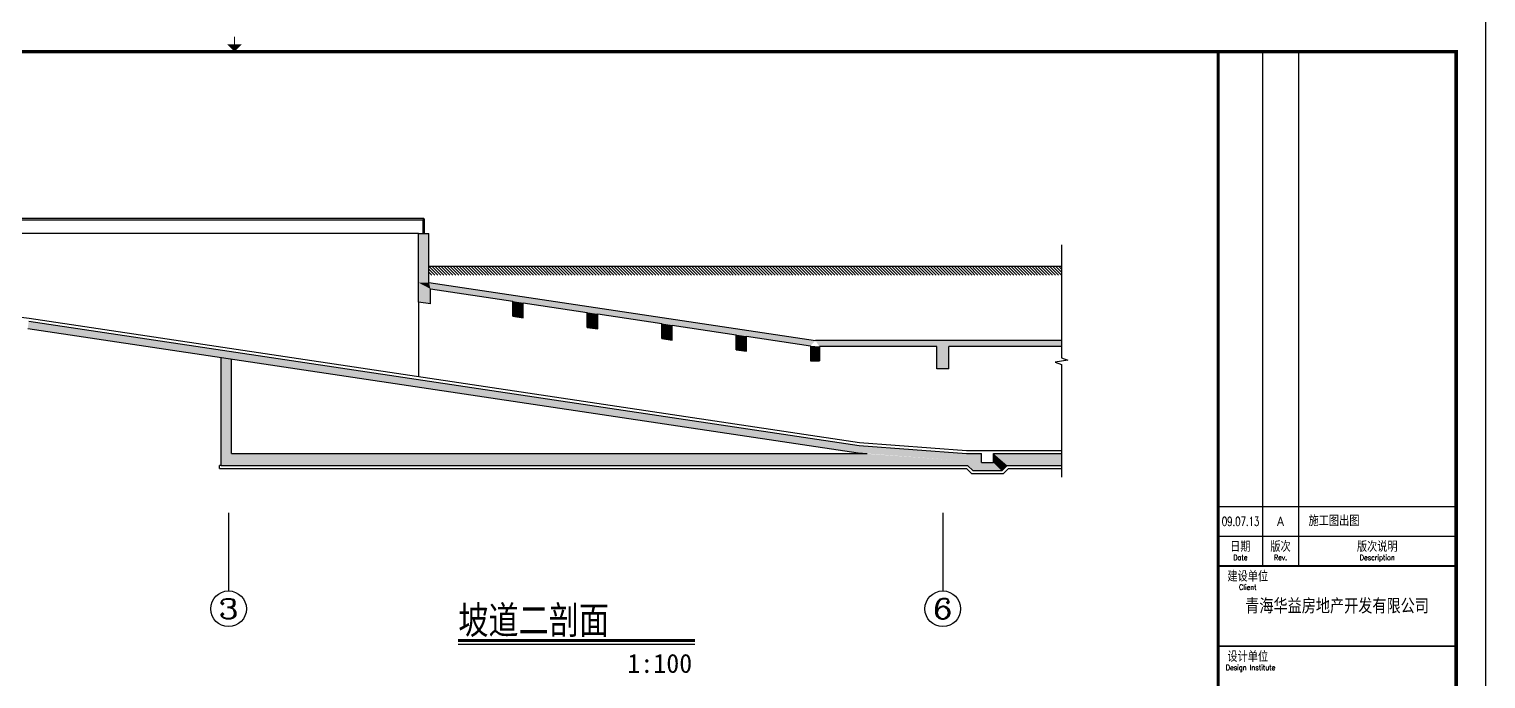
# Model space of a CAD drawing. Extents: x -1348811 to 123514, y -640545 to 749356.
# Drawn here: x -783208 to -734259, y 250130 to 271985 of the extents above; entities that cross this region are included whole.
import ezdxf
from ezdxf.enums import TextEntityAlignment as Align

# ---------------------------------------------------------------- set-up
doc = ezdxf.new("R2010")
doc.units = 0
doc.header["$LTSCALE"] = 10
doc.header["$MEASUREMENT"] = 0
doc.linetypes.add('DASH', pattern=[0.35, 0.25, -0.1])
doc.layers.get('0').update_dxf_attribs({"linetype": 'CONTINUOUS'})
for name, color, linetype in [('A-STAIRS', 9, 'CONTINUOUS'), ('AXIS', 3, 'CONTINUOUS'), ('AXIS_TEXT', 7, 'CONTINUOUS'), ('DIM_SYMB', 3, 'CONTINUOUS'), ('PUB_HATCH', 9, 'CONTINUOUS'), ('STAIR', 9, 'CONTINUOUS'), ('TK', 7, 'CONTINUOUS'), ('图框', 7, 'CONTINUOUS'), ('结构墙', 1, 'CONTINUOUS')]:
    doc.layers.add(name, color=color, linetype=linetype)
doc.styles.add('_TCH_AXIS', font='COMPLEX', dxfattribs={"bigfont": 'GBCBIG'})
doc.styles.add('COMPLEX', font='COMPLEX')
doc.styles.add('STYLE5', font='simhei.ttf', dxfattribs={"width": 0.7})
doc.styles.add('TKZ1', font='tjromant.shx', dxfattribs={"width": 0.7, "bigfont": 'tjhts.shx'})
doc.styles.add('TKZ1_tjhts.shx', font='tjromant.shx', dxfattribs={"bigfont": 'tjhts.shx'})
doc.styles.add('TKZ2_tjkts.shx', font='tjromant.shx', dxfattribs={"bigfont": 'tjkts.shx'})

# ---------------------------------------------------------------- blocks, each defined once
blk = doc.blocks.new('TJAD_TK_A1')
for p, q in [((1266.38, 940.45), (1266.38, 767.45)), ((1278.38, 940.45), (1278.38, 767.45)), ((1251.38, 777.45), (1263.38, 777.45)), ((1251.38, 777.45), (1331.38, 777.45)), ((1251.38, 767.45), (1331.38, 767.45))]:
    blk.add_line(p, q)
for points, const_width in [([(1251.38, 940.45), (1251.38, 366.45)], 1), ([(1251.38, 767.45), (1331.38, 767.45)], 0.6)]:
    blk.add_lwpolyline(points, dxfattribs=dict(const_width=const_width))
at = {"layer": '图框'}
for p, q in [((1341.38, 356.45), (1341.38, 950.45)), ((1251.38, 787.45), (1331.38, 787.45))]:
    blk.add_line(p, q, dxfattribs=at)
for points, const_width in [([(920.88, 942.95), (920.88, 945.45)], 0.3), ([(1251.38, 740.45), (1331.38, 740.45)], 0.6)]:
    blk.add_lwpolyline(points, dxfattribs=dict(at, const_width=const_width))
at = {"layer": '图框', "const_width": 1.2}
blk.add_lwpolyline([(1331.38, 940.45), (525.38, 940.45), (525.38, 366.45), (1331.38, 366.45)], close=True, dxfattribs=at)
at = {"layer": '图框'}
blk.add_solid([(918.38, 942.95), (923.38, 942.95), (920.88, 940.45)], dxfattribs=at)
at = {"style": 'TKZ2_tjkts.shx'}
for s, p in [('日期', (1258.88, 774)), ('版次', (1272.38, 774)), ('版次说明', (1304.88, 774)), ('建设单位', (1261.38, 764)), ('设计单位', (1261.38, 737))]:
    blk.add_text(s, height=3.6, dxfattribs=at).set_placement(p, align=Align.MIDDLE_CENTER)
at = {"style": 'TKZ2_tjkts.shx', "width": 0.8}
for s, p in [('Date', (1258.88, 770.3)), ('Rev.', (1272.38, 770.3)), ('Description', (1304.88, 770.3)), ('Client', (1261.38, 760.3)), ('Design Institute', (1262.31, 733.3))]:
    blk.add_text(s, height=1.8, dxfattribs=at).set_placement(p, align=Align.MIDDLE_CENTER)
blk = doc.blocks.new('TJAD_图框_A1')
at = {"layer": '图框'}
blk.add_blockref('TJAD_TK_A1', (0, 0), dxfattribs=at)
at = {"layer": '图框', "color": 6, "style": 'TKZ1_tjhts.shx', "width": 0.7}
blk.add_text('09.07.13', height=3, dxfattribs=at).set_placement((1258.96, 782.45), align=Align.MIDDLE_CENTER)
at = {"layer": '图框', "color": 6, "style": 'TKZ1_tjhts.shx'}
for s, height, p in [('A', 3, (1272.38, 782.45)), ('施工图出图', 3.6, (1290.35, 782.67)), ('青海华益房地产开发有限公司', 5, (1291.38, 753.95))]:
    blk.add_text(s, height=height, dxfattribs=at).set_placement(p, align=Align.MIDDLE_CENTER)
blk = doc.blocks.new('_AXISO')
blk.add_circle((0, 0), 0.5)
at = {"layer": 'AXIS_TEXT', "style": 'COMPLEX', "width": 1.041667}
blk.add_attdef('A', text='', height=0.56, dxfattribs=at).set_placement((-0.25, -0.28), (0.25, -0.28), align=Align.FIT)
blk = doc.blocks.new('$LinePat$00000001')
for p, q in [((100, 0), (0, -100)), ((100, -100), (0, -200)), ((100, -200), (0, -300))]:
    blk.add_line(p, q)

msp = doc.modelspace()

# ---------------------------------------------------------------- hatches: boundary and pattern name
at = {"layer": 'PUB_HATCH'}
msp.add_hatch(color=256, dxfattribs=at).paths.add_polyline_path([(-776757.6, 260943.1), (-776407.6, 260890.6), (-776407.6, 257709.6), (-755200.4, 257709.6), (-751984.5, 257479.3), (-751831.6, 257467.9), (-751673.3, 257309.6), (-776757.6, 257309.6)])

# ---------------------------------------------------------------- linework, layer by layer
at = {"layer": 'A-STAIRS'}
for p, q in [((-769947.1, 265609.6), (-804986.9, 265609.6)), ((-769972.1, 265559.6), (-804986.9, 265559.6)), ((-769972.1, 265109.6), (-769972.1, 265584.6)), ((-769922.1, 265109.6), (-769922.1, 265584.6)), ((-770122.1, 265109.6), (-805154.6, 265109.6)), ((-769772.1, 264009.6), (-748517.8, 264009.6)), ((-795773.6, 263772.5), (-783207.6, 262264.6)), ((-783207.6, 262264.6), (-755307.6, 258079.6)), ((-755307.6, 258079.6), (-751707.6, 257809.6)), ((-751707.6, 257809.6), (-748517.8, 257809.6)), ((-776807.6, 257209.6), (-776807.6, 257309.6)), ((-776757.6, 257309.6), (-776807.6, 257309.6)), ((-776807.6, 257209.6), (-751714.7, 257209.6)), ((-751531.9, 257026.7), (-751714.7, 257209.6)), ((-750483.3, 257026.7), (-751531.9, 257026.7)), ((-750483.3, 257026.7), (-750300.5, 257209.6)), ((-750300.5, 257209.6), (-748517.8, 257209.6))]:
    msp.add_line(p, q, dxfattribs=at)
at = {"layer": 'A-STAIRS', "linetype": 'DASH', "ltscale": 2}
msp.add_line((-770122.1, 262801.7), (-770122.1, 260301.7), dxfattribs=at)
at = {"layer": 'AXIS', "linetype": 'ByBlock'}
for p, q in [((-776507.6, 255720.7), (-776507.6, 253087.5)), ((-752507.6, 255720.7), (-752507.6, 253087.5))]:
    msp.add_line(p, q, dxfattribs=at)
at = {"layer": 'DIM_SYMB'}
msp.add_lwpolyline([(-748517.8, 264729), (-748517.8, 260931.8), (-748307.8, 260855.4), (-748727.8, 260781.3), (-748517.8, 260706.8), (-748517.8, 256909.6)], dxfattribs=at)
at = {"layer": 'PUB_HATCH'}
for points in [[(-769772.1, 265109.6), (-770122.1, 265109.6), (-769772.1, 263457.1), (-770122.1, 263457.1)], [(-769772.1, 263457.1), (-770122.1, 263457.1), (-769722.1, 263247.3), (-770122.1, 263457.1)], [(-769722.1, 263247.3), (-770122.1, 263457.1), (-769722.1, 262741.7), (-770122.1, 262801.7)], [(-756953.6, 261332.1), (-756788.7, 261509.6), (-769722.1, 263247.3), (-769772.1, 263457.1)], [(-766603.6, 262779.6), (-766953.6, 262832.1), (-766603.6, 262274), (-766953.6, 262326.5)], [(-764103.6, 262404.6), (-764453.6, 262457.1), (-764103.6, 261899), (-764453.6, 261951.5)], [(-755318.8, 257980.1), (-755346.7, 257731.5), (-783221, 262165.4), (-783254.4, 261917.7)], [(-761603.6, 262029.6), (-761953.6, 262082.1), (-761603.6, 261524), (-761953.6, 261576.5)], [(-759103.6, 261654.6), (-759453.6, 261707.1), (-759103.6, 261149), (-759453.6, 261201.5)], [(-756788.7, 261509.6), (-756653.6, 261309.6), (-756953.6, 261332.1), (-756788.7, 261509.6)], [(-748517.8, 261509.6), (-748517.8, 261309.6), (-756788.7, 261509.6), (-756653.6, 261309.6)], [(-756653.6, 261309.6), (-756953.6, 261332.1), (-756653.6, 260826.5), (-756953.6, 260826.5)], [(-752307.6, 261309.6), (-752707.6, 261309.6), (-752307.6, 260559.6), (-752707.6, 260559.6)], [(-751711.4, 257709.6), (-751831.6, 257467.9), (-755318.8, 257980.1), (-755346.7, 257731.5)], [(-751207.6, 257409.6), (-751490.4, 257126.7), (-751207.6, 257709.6), (-751831.6, 257467.9)], [(-751207.6, 257709.6), (-751831.6, 257467.9), (-751711.4, 257709.6), (-751831.6, 257467.9)], [(-748517.8, 257709.6), (-748517.8, 257309.6), (-750807.6, 257709.6), (-750341.9, 257309.6)], [(-750807.6, 257709.6), (-750341.9, 257309.6), (-750807.6, 257409.6), (-750524.8, 257126.7)], [(-750807.6, 257409.6), (-750524.8, 257126.7), (-751207.6, 257409.6), (-751490.4, 257126.7)]]:
    msp.add_solid(points, dxfattribs=at)
at = {"layer": 'TK'}
msp.add_line((-768795.2, 251296.6), (-760835.6, 251296.6), dxfattribs=at)
at = {"layer": 'TK', "const_width": 100}
msp.add_lwpolyline([(-768795.2, 251416.6), (-760835.6, 251416.6)], dxfattribs=at)
at = {"layer": '结构墙', "linetype": 'ByBlock'}
for p, q in [((-770122.1, 262801.7), (-770122.1, 265109.6)), ((-770122.1, 265109.6), (-769772.1, 265109.6)), ((-769772.1, 263457.1), (-769772.1, 265109.6)), ((-769772.1, 263457.1), (-756788.7, 261509.6)), ((-769722.1, 263247.3), (-766953.6, 262832.1)), ((-769722.1, 262741.7), (-769722.1, 263247.3)), ((-769722.1, 262741.7), (-770122.1, 262801.7)), ((-766603.6, 262779.6), (-764453.6, 262457.1)), ((-764103.6, 262404.6), (-761953.6, 262082.1)), ((-783254.4, 261917.7), (-755346.7, 257731.5)), ((-783221, 262165.4), (-755318.8, 257980.1)), ((-761603.6, 262029.6), (-759453.6, 261707.1)), ((-759103.6, 261654.6), (-756953.6, 261332.1)), ((-748517.8, 261509.6), (-756788.7, 261509.6)), ((-776757.6, 257309.6), (-776757.6, 260943.1)), ((-756953.6, 261332.1), (-756953.6, 260826.5)), ((-752707.6, 261309.6), (-756653.6, 261309.6)), ((-756653.6, 261309.6), (-756653.6, 260826.5)), ((-752707.6, 260559.6), (-752707.6, 261309.6)), ((-748517.8, 261309.6), (-752307.6, 261309.6)), ((-752307.6, 260559.6), (-752307.6, 261309.6)), ((-776407.6, 257709.6), (-776407.6, 260890.6)), ((-756953.6, 260826.5), (-756653.6, 260826.5)), ((-752307.6, 260559.6), (-752707.6, 260559.6)), ((-755318.8, 257980.1), (-751711.4, 257709.6)), ((-776407.6, 257709.6), (-755054, 257709.6)), ((-755346.7, 257731.5), (-755054, 257709.6)), ((-751711.4, 257709.6), (-751207.6, 257709.6)), ((-751207.6, 257409.6), (-751207.6, 257709.6)), ((-750807.6, 257409.6), (-750807.6, 257709.6)), ((-750807.6, 257709.6), (-748517.8, 257709.6)), ((-776757.6, 257309.6), (-751673.3, 257309.6)), ((-751490.4, 257126.7), (-751673.3, 257309.6)), ((-750524.8, 257126.7), (-751490.4, 257126.7)), ((-751207.6, 257409.6), (-750807.6, 257409.6)), ((-750524.8, 257126.7), (-750341.9, 257309.6)), ((-750341.9, 257309.6), (-748517.8, 257309.6))]:
    msp.add_line(p, q, dxfattribs=at)
at = {"layer": '结构墙'}
for p, q in [((-766953.6, 262326.5), (-766953.6, 262832.1)), ((-766603.6, 262274), (-766603.6, 262779.6)), ((-764453.6, 261951.5), (-764453.6, 262457.1)), ((-764103.6, 261899), (-764103.6, 262404.6)), ((-766953.6, 262326.5), (-766603.6, 262274)), ((-764453.6, 261951.5), (-764103.6, 261899)), ((-761953.6, 261576.5), (-761953.6, 262082.1)), ((-761603.6, 261524), (-761603.6, 262029.6)), ((-761953.6, 261576.5), (-761603.6, 261524)), ((-759453.6, 261201.5), (-759453.6, 261707.1)), ((-759103.6, 261149), (-759103.6, 261654.6)), ((-759453.6, 261201.5), (-759103.6, 261149))]:
    msp.add_line(p, q, dxfattribs=at)
at = {"layer": '结构墙', "linetype": 'ByBlock'}
for start, end in [(0, 180), (180, 0)]:
    msp.add_arc((-769947.1, 265584.6), 25, start, end, dxfattribs=at)

# ---------------------------------------------------------------- block references
at = {"layer": 'AXIS', "linetype": 'ByBlock'}
ref = msp.add_blockref('_AXISO', (-776507.6, 252487.5), dxfattribs=dict(at, xscale=1199.999999999971, yscale=1200, zscale=1200, rotation=347.9873999255997))
ref.add_attrib('A', '3', dxfattribs={"layer": 'AXIS_TEXT', "linetype": 'ByBlock', "height": 678.8, "rotation": 360, "style": '_TCH_AXIS', "width": 1.5}).set_placement((-776847, 252148.1), (-776168.2, 252148.1), align=Align.FIT)
ref = msp.add_blockref('_AXISO', (-752507.6, 252487.5), dxfattribs=dict(at, xscale=1199.999999999971, yscale=1200, zscale=1200, rotation=347.9873999255997))
ref.add_attrib('A', '6', dxfattribs={"layer": 'AXIS_TEXT', "linetype": 'ByBlock', "height": 678.8, "rotation": 360, "style": '_TCH_AXIS', "width": 1.5}).set_placement((-752847, 252148.1), (-752168.2, 252148.1), align=Align.FIT)
at = {"layer": 'PUB_HATCH', "xscale": -1.002558391242165, "rotation": 179.9999999999999}
for p in [(-769772.1, 263709.6), (-769671.8, 263709.6), (-769571.6, 263709.6), (-769471.3, 263709.6), (-769371, 263709.6), (-769270.8, 263709.6), (-769170.5, 263709.6), (-769070.3, 263709.6), (-768970, 263709.6), (-768869.8, 263709.6), (-768769.5, 263709.6), (-768669.3, 263709.6), (-768569, 263709.6), (-768468.7, 263709.6), (-768368.5, 263709.6), (-768268.2, 263709.6), (-768168, 263709.6), (-768067.7, 263709.6), (-767967.5, 263709.6), (-767867.2, 263709.6), (-767766.9, 263709.6), (-767666.7, 263709.6), (-767566.4, 263709.6), (-767466.2, 263709.6), (-767365.9, 263709.6), (-767265.7, 263709.6), (-767165.4, 263709.6), (-767065.2, 263709.6), (-766964.9, 263709.6), (-766864.6, 263709.6), (-766764.4, 263709.6), (-766664.1, 263709.6), (-766563.9, 263709.6), (-766463.6, 263709.6), (-766363.4, 263709.6), (-766263.1, 263709.6), (-766162.9, 263709.6), (-766062.6, 263709.6), (-765962.3, 263709.6), (-765862.1, 263709.6), (-765761.8, 263709.6), (-765661.6, 263709.6), (-765561.3, 263709.6), (-765461.1, 263709.6), (-765360.8, 263709.6), (-765260.6, 263709.6), (-765160.3, 263709.6), (-765060, 263709.6), (-764959.8, 263709.6), (-764859.5, 263709.6), (-764759.3, 263709.6), (-764659, 263709.6), (-764558.8, 263709.6), (-764458.5, 263709.6), (-764358.2, 263709.6), (-764258, 263709.6), (-764157.7, 263709.6), (-764057.5, 263709.6), (-763957.2, 263709.6), (-763857, 263709.6), (-763756.7, 263709.6), (-763656.5, 263709.6), (-763556.2, 263709.6), (-763455.9, 263709.6), (-763355.7, 263709.6), (-763255.4, 263709.6), (-763155.2, 263709.6), (-763054.9, 263709.6), (-762954.7, 263709.6), (-762854.4, 263709.6), (-762754.2, 263709.6), (-762653.9, 263709.6), (-762553.6, 263709.6), (-762453.4, 263709.6), (-762353.1, 263709.6), (-762252.9, 263709.6), (-762152.6, 263709.6), (-762052.4, 263709.6), (-761952.1, 263709.6), (-761851.9, 263709.6), (-761751.6, 263709.6), (-761651.3, 263709.6), (-761551.1, 263709.6), (-761450.8, 263709.6), (-761350.6, 263709.6), (-761250.3, 263709.6), (-761150.1, 263709.6), (-761049.8, 263709.6), (-760949.6, 263709.6), (-760849.3, 263709.6), (-760749, 263709.6), (-760648.8, 263709.6), (-760548.5, 263709.6), (-760448.3, 263709.6), (-760348, 263709.6), (-760247.8, 263709.6), (-760147.5, 263709.6), (-760047.2, 263709.6), (-759947, 263709.6), (-759846.7, 263709.6), (-759746.5, 263709.6), (-759646.2, 263709.6), (-759546, 263709.6), (-759445.7, 263709.6), (-759345.5, 263709.6), (-759245.2, 263709.6), (-759144.9, 263709.6), (-759044.7, 263709.6), (-758944.4, 263709.6), (-758844.2, 263709.6), (-758743.9, 263709.6), (-758643.7, 263709.6), (-758543.4, 263709.6), (-758443.2, 263709.6), (-758342.9, 263709.6), (-758242.6, 263709.6), (-758142.4, 263709.6), (-758042.1, 263709.6), (-757941.9, 263709.6), (-757841.6, 263709.6), (-757741.4, 263709.6), (-757641.1, 263709.6), (-757540.9, 263709.6), (-757440.6, 263709.6), (-757340.3, 263709.6), (-757240.1, 263709.6), (-757139.8, 263709.6), (-757039.6, 263709.6), (-756939.3, 263709.6), (-756839.1, 263709.6), (-756738.8, 263709.6), (-756638.6, 263709.6), (-756538.3, 263709.6), (-756438, 263709.6), (-756337.8, 263709.6), (-756237.5, 263709.6), (-756137.3, 263709.6), (-756037, 263709.6), (-755936.8, 263709.6), (-755836.5, 263709.6), (-755736.2, 263709.6), (-755636, 263709.6), (-755535.7, 263709.6), (-755435.5, 263709.6), (-755335.2, 263709.6), (-755235, 263709.6), (-755134.7, 263709.6), (-755034.5, 263709.6), (-754934.2, 263709.6), (-754833.9, 263709.6), (-754733.7, 263709.6), (-754633.4, 263709.6), (-754533.2, 263709.6), (-754432.9, 263709.6), (-754332.7, 263709.6), (-754232.4, 263709.6), (-754132.2, 263709.6), (-754031.9, 263709.6), (-753931.6, 263709.6), (-753831.4, 263709.6), (-753731.1, 263709.6), (-753630.9, 263709.6), (-753530.6, 263709.6), (-753430.4, 263709.6), (-753330.1, 263709.6), (-753229.9, 263709.6), (-753129.6, 263709.6), (-753029.3, 263709.6), (-752929.1, 263709.6), (-752828.8, 263709.6), (-752728.6, 263709.6), (-752628.3, 263709.6), (-752528.1, 263709.6), (-752427.8, 263709.6), (-752327.5, 263709.6), (-752227.3, 263709.6), (-752127, 263709.6), (-752026.8, 263709.6), (-751926.5, 263709.6), (-751826.3, 263709.6), (-751726, 263709.6), (-751625.8, 263709.6), (-751525.5, 263709.6), (-751425.2, 263709.6), (-751325, 263709.6), (-751224.7, 263709.6), (-751124.5, 263709.6), (-751024.2, 263709.6), (-750924, 263709.6), (-750823.7, 263709.6), (-750723.5, 263709.6), (-750623.2, 263709.6), (-750522.9, 263709.6), (-750422.7, 263709.6), (-750322.4, 263709.6), (-750222.2, 263709.6), (-750121.9, 263709.6), (-750021.7, 263709.6), (-749921.4, 263709.6), (-749821.2, 263709.6), (-749720.9, 263709.6), (-749620.6, 263709.6), (-749520.4, 263709.6), (-749420.1, 263709.6), (-749319.9, 263709.6), (-749219.6, 263709.6), (-749119.4, 263709.6), (-749019.1, 263709.6), (-748918.9, 263709.6), (-748818.6, 263709.6), (-748718.3, 263709.6), (-748618.1, 263709.6)]:
    msp.add_blockref('$LinePat$00000001', p, dxfattribs=at)
at = {"layer": 'STAIR', "xscale": 100, "yscale": 100, "zscale": 100}
msp.add_blockref('TJAD_图框_A1', (-868397.3, 177182.9), dxfattribs=at)

# ---------------------------------------------------------------- texts
at = {"layer": 'TK'}
for s, height, style, p in [('坡道二剖面', 1066.67, 'TKZ1', (-768786.7, 251536.7)), ('1:100  ', 640, 'STYLE5', (-763104.6, 250332.1))]:
    msp.add_text(s, height=height, dxfattribs=dict(at, style=style)).set_placement(p)

doc.saveas('drawing.dxf')
